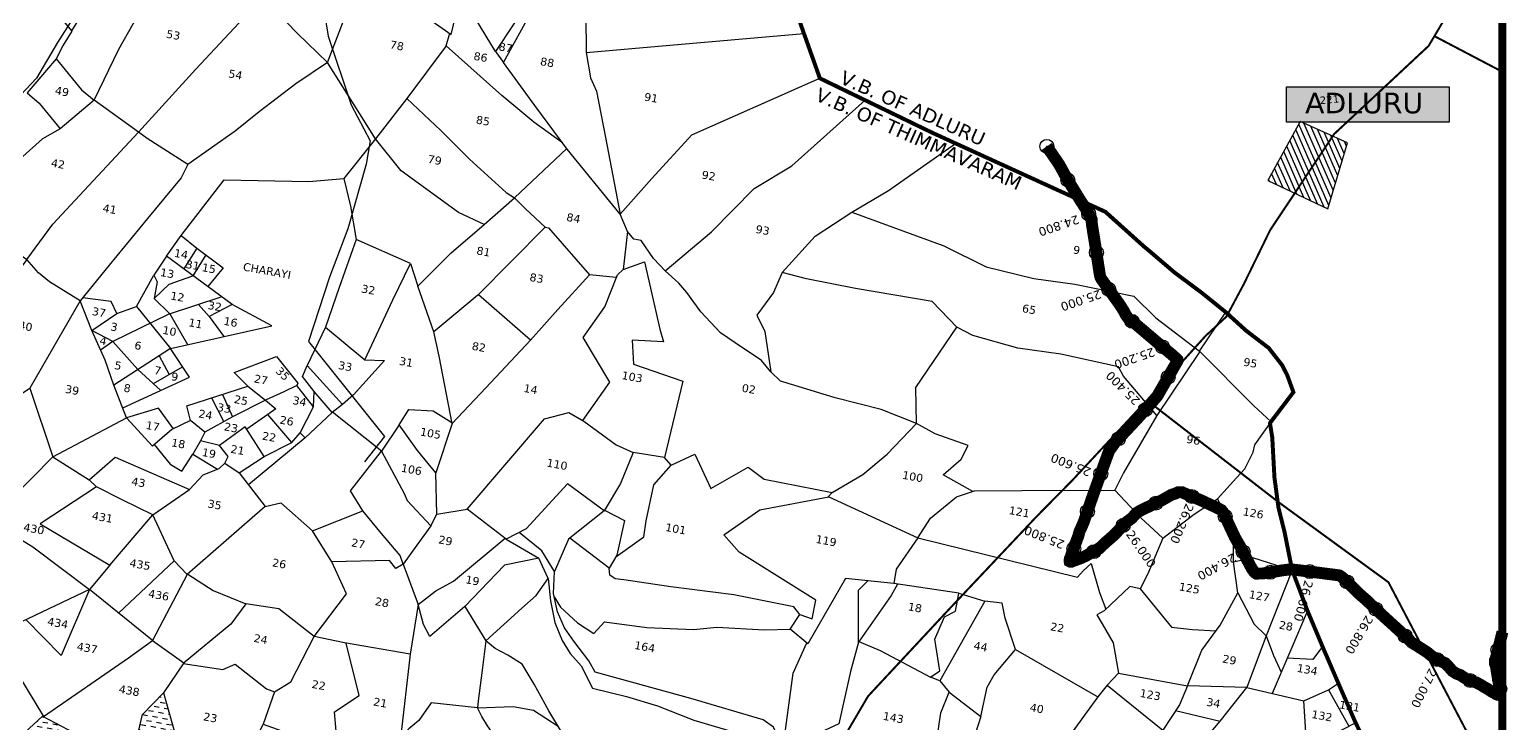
# Model space of a CAD drawing. Header units: inches. Extents: x 384770 to 390915, y 1842313 to 1849952.
# Drawn here: x 387187 to 390906, y 1845590 to 1847334 of the extents above; entities that cross this region are included whole.
import ezdxf

# ---------------------------------------------------------------- set-up
doc = ezdxf.new("R2010")
doc.units = ezdxf.units.IN
doc.header["$MEASUREMENT"] = 0
doc.header["$PDMODE"] = 32
doc.header["$PDSIZE"] = 35
for name, color, linetype in [('BND', 6, 'Continuous'), ('FRL', 3, 'Continuous'), ('points', 161, 'Continuous'), ('ROAD', 1, 'Continuous'), ('ROADS', 50, 'Continuous'), ('SY.AREA', 7, 'Continuous'), ('TEXT', 7, 'Continuous'), ('VILLAGE AREA', 1, 'Continuous'), ('WATER', 4, 'Continuous')]:
    doc.layers.add(name, color=color, linetype=linetype)
doc.styles.get("Standard").update_dxf_attribs({"font": 'verdana.ttf'})

msp = doc.modelspace()

# ---------------------------------------------------------------- hatches: boundary and pattern name
h = msp.add_hatch(color=2)
h.dxf.hatch_style = 1
h.paths.add_polyline_path([(390347.2, 1847190.3), (390756.7, 1847190.3), (390756.7, 1847101.4), (390347.2, 1847101.4)])
at = {"layer": 'VILLAGE AREA', "linetype": 'ByBlock'}
h = msp.add_hatch(dxfattribs=at)
h.set_pattern_fill('ANSI31', color=256, scale=100, angle=68.5464313)
h.paths.add_polyline_path([(390300.6, 1846955), (390451.9, 1846883.5), (390500.9, 1847049.7), (390382, 1847103)])
at = {"layer": 'WATER'}
h = msp.add_hatch(dxfattribs=at)
h.set_pattern_fill('DASH', color=256, scale=4.023313, angle=-10.358, style=0)
h.set_pattern_definition([(349.64199, (362074.6, 1844138.522), (14.8625927, 10.269101), [12.774018, -12.774018])])
h.paths.add_polyline_path([(387621.2, 1845369.3), (387606, 1845400.5), (387569.3, 1845506.7), (387524.2, 1845667.1), (387471.4, 1845613.1), (387443.2, 1845491.1), (387219.5, 1845608.9), (387130.3, 1845525.4), (387026.1, 1845463.4), (386909.6, 1845389.3), (386906.6, 1845387), (387125.3, 1845405.2), (387213.1, 1845381.6), (387300.5, 1845135.3), (387338.1, 1845075.7), (387456.5, 1845118), (387578.7, 1845227.7)])
h.paths.add_polyline_path([(387289.9, 1845348), (387515.3, 1845306.8), (387520.9, 1845337.5), (387295.5, 1845378.6)], flags=24)
h.paths.add_polyline_path([(387339.9, 1845391.7), (387396.2, 1845381.5), (387401.7, 1845411.8), (387345.5, 1845422.1)], flags=24)

# ---------------------------------------------------------------- linework, layer by layer
at = {"color": 0, "const_width": 20}
msp.add_lwpolyline([(384780.1, 1849942.3), (390890.6, 1849942.3), (390890.6, 1842322.7), (384780.1, 1842322.7)], close=True, dxfattribs=at)
at = {"color": 2}
msp.add_lwpolyline([(390347.2, 1847190.3), (390756.7, 1847190.3), (390756.7, 1847101.4), (390347.2, 1847101.4)], close=True, dxfattribs=at)
at = {"layer": 'BND', "lineweight": 30}
msp.add_lwpolyline([(389120.7, 1847362.8, 10, 10, 0), (389174.4, 1847211.8, 10, 10, 0), (389456.7, 1847075.1, 10, 10, 0), (389627.7, 1846996.9, 10, 10, 0), (389892.2, 1846876.2, 10, 10, 0), (389989.4, 1846788.8, 10, 10, 0), (389989.4, 1846788.8, 10, 10, 0), (389989.4, 1846788.8, 10, 10, 0), (390003.7, 1846777, 10, 10, 0), (390066, 1846723.7, 10, 10, 0), (390133.2, 1846673.7, 10, 10, 0), (390195, 1846623.9, 10, 10, 0), (390245.9, 1846577.6, 10, 10, 0), (390302.7, 1846534.1, 10, 10, 0), (390337.1, 1846490.1, 10, 10, 0), (390349.5, 1846465.5, 10, 10, 0), (390365, 1846422.8, 10, 10, 0), (390306, 1846345, 10, 10, 0), (390311.8, 1846309.3, 10, 10, 0), (390317.3, 1846208.2, 10, 10, 0), (390327.4, 1846132.8, 10, 10, 0), (390342.1, 1846073.9, 10, 10, 0), (390361.9, 1845975.5, 10, 10, 0), (390400.4, 1845873.2, 10, 10, 0), (390438, 1845783.9, 10, 10, 0), (390478, 1845691.1, 10, 10, 0), (390519.4, 1845596.3, 10, 10, 0), (390555.6, 1845520.3, 10, 10, 0)], format="xyseb", dxfattribs=at)
at = {"layer": 'BND', "color": 0}
msp.add_lwpolyline([(390890.6, 1845700.6), (390870.5, 1845698.7), (390864.4, 1845698.5)], dxfattribs=at)
at = {"layer": 'FRL', "color": 84, "const_width": 30}
msp.add_lwpolyline([(390890.6, 1845820.3), (390888.9, 1845813.1), (390873.4, 1845752.1), (390871.8, 1845749.1), (390871.8, 1845744.2), (390872, 1845740.3), (390874.4, 1845732.8), (390877.3, 1845713.8), (390883.7, 1845678.9), (390885.1, 1845673.2), (390885.1, 1845668.2), (390885.1, 1845664.8), (390885.1, 1845663), (390883.8, 1845662), (390881.6, 1845661.9), (390877.9, 1845662.5), (390874.3, 1845664), (390871.4, 1845666.1), (390868.5, 1845667.4), (390862, 1845671.1), (390853, 1845677.2), (390846.7, 1845680.5), (390837.9, 1845686), (390825, 1845693.1), (390805.5, 1845699.4), (390794, 1845705.5), (390785.3, 1845711.6), (390774.4, 1845715.6), (390764.3, 1845722.4), (390756.2, 1845731.8), (390746.1, 1845741.9), (390720.4, 1845753.4), (390701.5, 1845768.9), (390674.6, 1845786.2), (390662.3, 1845793.5), (390652.7, 1845803.9), (390587.1, 1845863.6), (390546.9, 1845901.7), (390530.7, 1845915.7), (390491.7, 1845954.1), (390485.9, 1845958.7), (390480.8, 1845962.1), (390472.9, 1845963.4), (390453.4, 1845965.8), (390427.1, 1845969.2), (390397.7, 1845972.8), (390385.7, 1845974.4), (390362, 1845977.1), (390355.7, 1845977.2), (390338.9, 1845975.2), (390287.4, 1845967.1), (390276.5, 1845967), (390271.5, 1845967), (390269.1, 1845968.5), (390266, 1845971.5), (390261.1, 1845978.2), (390253.5, 1845992), (390235.2, 1846027.9), (390217.6, 1846058.5), (390189.9, 1846117.9), (390187.2, 1846122.2), (390186.4, 1846123.7), (390183.7, 1846126.7), (390177.2, 1846130.2), (390134.4, 1846150.3), (390093.2, 1846167.6), (390084.9, 1846171.6), (390075.7, 1846171.6), (390068.9, 1846168.4), (390057.4, 1846164.4), (390036.6, 1846152.5), (389984.7, 1846127.3), (389979.2, 1846124.5), (389970, 1846118.9), (389958.8, 1846106.2), (389943.7, 1846095.1), (389913.4, 1846063.1), (389892.7, 1846045.2), (389876.5, 1846029.8), (389874.2, 1846029.2), (389870.4, 1846026.3), (389864.1, 1846022.5), (389852.1, 1846016.5), (389842, 1846010.8), (389829.3, 1846005.1), (389809.9, 1845998.1), (389807.5, 1845997), (389805.6, 1845997), (389804.2, 1845997), (389802.4, 1845997.9), (389802.2, 1845999.1), (389802.4, 1846001.5), (389803.2, 1846004.9), (389805, 1846008.6), (389807.1, 1846015.9), (389809.7, 1846021), (389812.6, 1846027.9), (389813.7, 1846032.5), (389814.9, 1846038.2), (389818.9, 1846046.2), (389820.6, 1846052.5), (389824, 1846060.5), (389826.9, 1846072), (389832.1, 1846083.4), (389837.8, 1846096.6), (389863.7, 1846171.1), (389901.3, 1846274.7), (389905.4, 1846280.8), (389917.9, 1846298), (389975.9, 1846359.9), (390022.6, 1846412.7), (390072.1, 1846499), (390072.8, 1846500), (390073.8, 1846502.2), (390073.8, 1846503.4), (390073.6, 1846504.5), (390072.4, 1846505.8), (390068.5, 1846509.2), (390058, 1846518.6), (390026.8, 1846544.3), (389968, 1846594.4), (389961.7, 1846599.3), (389955, 1846604), (389950.8, 1846607.1), (389943.9, 1846616.7), (389938.6, 1846626.9), (389927.5, 1846644.1), (389883.7, 1846705.1), (389881.4, 1846708.7), (389880.1, 1846711), (389878.4, 1846717.2), (389873.2, 1846750.4), (389866.7, 1846792.8), (389858.6, 1846842.8), (389857.8, 1846851.2), (389857.8, 1846857), (389855.7, 1846862), (389851.1, 1846869.1), (389841.9, 1846885.4), (389828.5, 1846906.2), (389795.9, 1846959), (389776.2, 1846995.1), (389744.9, 1847040.7)], dxfattribs=at)
at = {"layer": 'FRL', "color": 82}
msp.add_lwpolyline([(389744.9, 1847040.7), (389776.2, 1846995.1), (389795.9, 1846959), (389828.5, 1846906.2), (389841.9, 1846885.4), (389851.1, 1846869.1), (389855.7, 1846862), (389857.8, 1846857), (389857.8, 1846851.2), (389858.6, 1846842.8), (389866.7, 1846792.8), (389873.2, 1846750.4), (389878.4, 1846717.2), (389880.1, 1846711), (389881.4, 1846708.7), (389883.7, 1846705.1), (389927.5, 1846644.1), (389938.6, 1846626.9), (389943.9, 1846616.7), (389950.8, 1846607.1), (389955, 1846604), (389961.7, 1846599.3), (389968, 1846594.4), (390026.8, 1846544.3), (390058, 1846518.6), (390068.5, 1846509.2), (390072.4, 1846505.8), (390073.6, 1846504.5), (390073.8, 1846503.4), (390073.8, 1846502.2), (390072.8, 1846500), (390072.1, 1846499), (390022.6, 1846412.7), (389975.9, 1846359.9), (389917.9, 1846298), (389905.4, 1846280.8), (389901.3, 1846274.7), (389863.7, 1846171.1), (389837.8, 1846096.6), (389832.1, 1846083.4), (389826.9, 1846072), (389824, 1846060.5), (389820.6, 1846052.5), (389818.9, 1846046.2), (389814.9, 1846038.2), (389813.7, 1846032.5), (389812.6, 1846027.9), (389809.7, 1846021), (389807.1, 1846015.9), (389805, 1846008.6), (389803.2, 1846004.9), (389802.4, 1846001.5), (389802.2, 1845999.1), (389802.4, 1845997.9), (389804.2, 1845997), (389805.6, 1845997), (389807.5, 1845997), (389809.9, 1845998.1), (389829.3, 1846005.1), (389842, 1846010.8), (389852.1, 1846016.5), (389864.1, 1846022.5), (389870.4, 1846026.3), (389874.2, 1846029.2), (389876.5, 1846029.8), (389892.7, 1846045.2), (389913.4, 1846063.1), (389943.7, 1846095.1), (389958.8, 1846106.2), (389970, 1846118.9), (389979.2, 1846124.5), (389984.7, 1846127.3), (390036.6, 1846152.5), (390057.4, 1846164.4), (390068.9, 1846168.4), (390075.7, 1846171.6), (390084.9, 1846171.6), (390093.2, 1846167.6), (390134.4, 1846150.3), (390177.2, 1846130.2), (390183.7, 1846126.7), (390186.4, 1846123.7), (390187.2, 1846122.2), (390189.9, 1846117.9), (390217.6, 1846058.5), (390235.2, 1846027.9), (390253.5, 1845992), (390261.1, 1845978.2), (390266, 1845971.5), (390269.1, 1845968.5), (390271.5, 1845967), (390276.5, 1845967), (390287.4, 1845967.1), (390338.9, 1845975.2), (390355.7, 1845977.2), (390362, 1845977.1), (390385.7, 1845974.4), (390397.7, 1845972.8), (390427.1, 1845969.2), (390453.4, 1845965.8), (390472.9, 1845963.4), (390480.8, 1845962.1), (390485.9, 1845958.7), (390491.7, 1845954.1), (390530.7, 1845915.7), (390546.9, 1845901.7), (390587.1, 1845863.6), (390652.7, 1845803.9), (390662.3, 1845793.5), (390674.6, 1845786.2), (390701.5, 1845768.9), (390720.4, 1845753.4), (390746.1, 1845741.9), (390756.2, 1845731.8), (390764.3, 1845722.4), (390774.4, 1845715.6), (390785.3, 1845711.6), (390794, 1845705.5), (390805.5, 1845699.4), (390825, 1845693.1), (390837.9, 1845686), (390846.7, 1845680.5), (390853, 1845677.2), (390862, 1845671.1), (390868.5, 1845667.4), (390871.4, 1845666.1), (390874.3, 1845664), (390877.9, 1845662.5), (390881.6, 1845661.9), (390883.8, 1845662), (390885.1, 1845663), (390885.1, 1845664.8), (390885.1, 1845668.2), (390885.1, 1845673.2), (390883.7, 1845678.9), (390877.3, 1845713.8), (390874.4, 1845732.8), (390872, 1845740.3), (390871.8, 1845744.2), (390871.8, 1845749.1), (390873.4, 1845752.1), (390888.9, 1845813.1), (390890.6, 1845820.3)], dxfattribs=at)
at = {"layer": 'points'}
for p in [(389744.9, 1847040.7), (389797.8, 1846956), (389850.1, 1846870.8), (389869.6, 1846773.7), (389900.8, 1846681.2), (389959.3, 1846601), (390036, 1846536.8), (390050, 1846460.4), (389992.8, 1846379), (389925, 1846305.6), (389880.5, 1846217.3), (390110, 1846160.5), (389847, 1846123.1), (390018.9, 1846143.9), (389937.3, 1846088.3), (390193.3, 1846110.6), (389813, 1846029.4), (389863.1, 1846022), (390238.5, 1846021.4), (390307, 1845970.2), (390406.1, 1845971.8), (390499.7, 1845946.2), (390572.3, 1845877.6), (390646, 1845809.9), (390726, 1845750.9), (390879.2, 1845775), (390809.2, 1845698.2), (390884.1, 1845677.4)]:
    msp.add_point(p, dxfattribs=at)
at = {"layer": 'ROAD'}
for points in [[(388118.6, 1848954.3), (388009.3, 1848665.8), (387944, 1848495.9), (387920.6, 1848432.9), (387897.9, 1848243.9), (387878.8, 1848055), (387865.3, 1847813.5), (387872.4, 1847690.6), (387883.2, 1847601.3), (387912.3, 1847475.8), (387937.7, 1847317.7), (387996, 1847145.3), (388043.3, 1847054.4), (388033.8, 1846995.9), (387987.6, 1846833.3), (387941.7, 1846711.8), (387888.7, 1846550.6), (388080, 1846311.4), (388029.4, 1846247.5)], [(387865.3, 1847813.5), (387679.6, 1847677.2), (387517.5, 1847553.4), (387325.4, 1847408.3), (387257.4, 1847301.5), (387204.5, 1847212), (387056.2, 1847055.3), (387006.7, 1847030.1), (386777, 1846949.4), (386720.7, 1846867.6), (386596.5, 1846681.6), (386535.2, 1846566.5), (386613.5, 1846477.9), (386692.3, 1846404.5), (386855.4, 1846366.4), (386940.4, 1846345.3)]]:
    msp.add_lwpolyline(points, dxfattribs=at)
at = {"layer": 'ROADS', "color": 40, "const_width": 5}
for points in [[(390890.6, 1847606.2), (390705, 1847293.3), (390467.5, 1847071.8), (390306.7, 1846830.6), (390240.4, 1846694.7), (390196.5, 1846612.6), (390144.2, 1846564.4), (390048.9, 1846458.6), (389808.6, 1846200.8), (389718.4, 1846109.4), (389498.5, 1845876.5), (389295.6, 1845658.8), (388995.3, 1845147.1), (388950.9, 1845076.2), (388781.8, 1844892.6), (388618.1, 1844706.1), (388522.3, 1844608.4), (388054.4, 1844692), (385402.4, 1845175.9), (384780.1, 1844830.8)], [(390720.6, 1847317.2), (390890.6, 1847228)], [(390890.6, 1845398), (390604, 1845945), (390325.9, 1846147.7), (389996.2, 1846402.9)]]:
    msp.add_lwpolyline(points, dxfattribs=at)
at = {"layer": 'SY.AREA'}
for points in [[(388187.3, 1847995.8), (388128.2, 1848063.4), (388037.4, 1847964.2), (388000.9, 1847940.5), (387942.1, 1847863.6), (387903.3, 1847823.7), (387986.3, 1847724.5), (388021.6, 1847677), (387862.8, 1847680.9), (387946.3, 1847574.5), (388022.1, 1847469.9), (388131.7, 1847403.4), (388247.5, 1847322.3), (388271.3, 1847423.4), (388190.4, 1847514.2), (388098.7, 1847599.8), (388058.5, 1847638.9)], [(388391.1, 1847749.8), (388537.7, 1847533.4), (388447.3, 1847414.4), (388359.1, 1847279.4), (388309.4, 1847360.1), (388271.3, 1847423.4)], [(387254.1, 1847260.7), (387318.1, 1847182.7), (387349.4, 1847156.5), (387411.8, 1847284.8), (387484.1, 1847413), (387498.1, 1847432.2), (387594.3, 1847527.1), (387509.3, 1847624.7), (387466.7, 1847584.5), (387412.5, 1847514.1), (387362.2, 1847443.8), (387292.6, 1847331.4)], [(388359.1, 1847279.4), (388379.1, 1847251.7), (388451.6, 1847384.2), (388537.7, 1847533.4), (388588.8, 1847615.7), (388692.9, 1847601.6), (388773.7, 1847598.5), (389035.2, 1847593.3)], [(387697.9, 1847518.4), (387753.6, 1847443), (387775.7, 1847412.9), (387861.1, 1847324.1), (387936.1, 1847251.2), (387856.7, 1847198), (387764.5, 1847127.7), (387704.1, 1847079.1), (387584.9, 1846994.9), (387482.6, 1847060.6), (387461.5, 1847076), (387605.5, 1847234.4), (387773.6, 1847415.7)], [(386869, 1847282), (386973.8, 1847341.8), (387098.7, 1847400.7), (387127.3, 1847426.2), (387168.4, 1847473.6), (387227.2, 1847409.6), (387293.8, 1847330), (387271.6, 1847295), (387254.1, 1847260.7), (387181.3, 1847175.1), (387211.3, 1847149.5), (387264.1, 1847085.1), (387219.6, 1847059.5), (387170.3, 1847015.3), (387130.2, 1846988.8), (387081.9, 1846954.9), (387042, 1846933.7), (387003.2, 1846915), (386890.4, 1846901.8), (386789.5, 1846930.7)], [(388135.8, 1847161.1), (388057.5, 1847059.3), (388017.5, 1847122.6), (387936.1, 1847251.2), (387991.2, 1847393.4), (388022.1, 1847469.9)], [(388585.8, 1847369.8), (388586.8, 1847276.7), (388768.3, 1847292.8), (389134.2, 1847324.8)], [(388527.4, 1847049.6), (388454.8, 1847101.7), (388374.4, 1847168.7), (388234.6, 1847293), (388243.7, 1847324.9)], [(388234.6, 1847293), (388135.8, 1847161.1), (388221.1, 1847080.6), (388293.3, 1847008.7), (388385.5, 1846924.7), (388406.2, 1846911.2), (388538.1, 1847035.1)], [(388672.4, 1846870.1), (388539.4, 1847033.3), (388458, 1847143.7), (388379.1, 1847251.7)], [(388586.8, 1847276.7), (388597.6, 1847213.1), (388612.5, 1847179.8), (388635.2, 1847063), (388672.4, 1846870.1), (388751.7, 1846960.1), (388852.4, 1847070.1), (389174.4, 1847211.8)], [(386896.5, 1846902.5), (387009.2, 1846869.6), (387075.2, 1846832.8), (387180.6, 1846756.5), (387245.6, 1846845.1), (387324.9, 1846929.6), (387461.5, 1847076), (387349.4, 1847156.5), (387264.1, 1847085.1)], [(388785.4, 1846727.7), (388902.1, 1846825.8), (389009, 1846934.8), (389103.9, 1846992.1), (389288.4, 1847156.5)], [(388144.7, 1846746.7), (388163.3, 1846689.7), (388247.5, 1846773.1), (388330.4, 1846843.9), (388266, 1846874.4), (388121.6, 1846979.6), (388057.5, 1847059.3), (387977.2, 1846959.7)], [(389079.8, 1846723.8), (389162.2, 1846815.2), (389255, 1846875.7), (389346.8, 1846930.1), (389515.5, 1847048.2)], [(387584.9, 1846994.9), (387568.9, 1846961.5), (387483.9, 1846859.8), (387387.7, 1846742.3), (387314.3, 1846652.2), (387237.3, 1846700.6), (387209.9, 1846722.8), (387180.6, 1846756.5), (387148.1, 1846711.7), (387091.7, 1846615.3), (387021.4, 1846501.6), (386946.3, 1846548.9), (386849, 1846568.1), (386716.7, 1846598.4), (386616.6, 1846667.1)], [(387568.5, 1846816.8), (387676.6, 1846956.7), (387889.8, 1846952.6), (387977.2, 1846959.7), (387994.3, 1846890.1), (388008.8, 1846806.6), (387965.5, 1846685.9), (387931.2, 1846586.1), (387885.4, 1846490.2)], [(388330.4, 1846843.9), (388406.2, 1846911.2), (388433.9, 1846883.4), (388483.8, 1846837.3), (388314.5, 1846666.4), (388203.9, 1846574.3), (388163.3, 1846689.7)], [(389255, 1846875.7), (389486, 1846791.1), (389592.1, 1846737.7), (389712.1, 1846708.3), (389815.8, 1846694.7), (389963.9, 1846664.1), (390018.8, 1846609.5), (390128.7, 1846525.9)], [(388483.8, 1846837.3), (388492.2, 1846835.8), (388595, 1846717.5), (388515.2, 1846630.7), (388446.5, 1846553.5), (388315.8, 1846667.8)], [(389205.6, 1846170.5), (389282.8, 1846216), (389343.7, 1846266.8), (389417.5, 1846344.5), (389328.9, 1846379.3), (389213.1, 1846408.9), (389111.6, 1846439.5), (389075.4, 1846450.8), (389050.8, 1846473.9), (389028, 1846502.3), (388961.7, 1846547), (388924.4, 1846572.4), (388875.5, 1846624.7), (388839.7, 1846673.1), (388819.8, 1846697.2), (388785.4, 1846727.7), (388755.7, 1846759.2), (388724.8, 1846803.9), (388706.7, 1846807.2), (388690.8, 1846826.9), (388672.4, 1846870.1)], [(387531.6, 1846764.5), (387568.5, 1846816.8), (387608.1, 1846784.6), (387575.1, 1846732.5)], [(388030.4, 1846504.1), (388100.5, 1846654.8), (388144.7, 1846746.7), (388008.8, 1846806.6)], [(388690.8, 1846826.9), (388679.8, 1846731.2), (388733.6, 1846750.2), (388771.6, 1846581.3), (388780.8, 1846549.8), (388702.4, 1846553.9), (388706.2, 1846493.6), (388829.7, 1846450.6), (388783.8, 1846258.8)], [(387406.5, 1846621), (387456.2, 1846638.1), (387541.6, 1846532.7), (387796.5, 1846589.5), (387697, 1846642.9), (387531.6, 1846764.5), (387500.1, 1846716.8), (387508.5, 1846700.5), (387500.9, 1846658.7), (387538.1, 1846694), (387598.1, 1846715.6)], [(387630.5, 1846767.8), (387598.1, 1846715.6)], [(387608.1, 1846784.6), (387674.1, 1846735), (387635.2, 1846688.3)], [(388578.5, 1846351.5), (388646.6, 1846448.2), (388579.5, 1846560.1), (388633.8, 1846637.7), (388665.2, 1846718), (388679.8, 1846731.2)], [(387456.2, 1846638.1), (387500.1, 1846716.8)], [(388662.3, 1846710.7), (388595, 1846717.5)], [(389559, 1846173.5), (389484, 1846215.2), (389529.5, 1846254.7), (389547.4, 1846288.5), (389464.6, 1846318.5), (389417.5, 1846344.5), (389415.8, 1846434.7), (389518.9, 1846586.2), (389456.3, 1846650.7), (389263.7, 1846683.8), (389140.5, 1846707.4), (389079.8, 1846723.8), (389057.9, 1846673.7), (389016.1, 1846616.3), (389036.2, 1846575.5), (389050.8, 1846473.9)], [(387245.5, 1846260.2), (387431.2, 1846358.6), (387399.6, 1846440.5), (387377, 1846503.7), (387343.9, 1846577.9), (387314.3, 1846652.2), (387188.1, 1846432.6)], [(387517.5, 1846427.2), (387459.9, 1846479.7), (387396.9, 1846550), (387343.9, 1846577.9), (387406.5, 1846621), (387392.6, 1846650.8), (387320.6, 1846659.9)], [(387670.7, 1846662.3), (387535.6, 1846618.3), (387396.9, 1846550), (387366, 1846528.4)], [(387500.9, 1846658.7), (387539.8, 1846619.7), (387584.7, 1846542.3)], [(387639.2, 1846613), (387612.2, 1846643.2)], [(387697, 1846642.9), (387639.2, 1846613), (387676, 1846562.7)], [(390308.7, 1846348.6), (390265.1, 1846388.3), (390128.7, 1846525.9), (390195.2, 1846623.7)], [(387931.2, 1846586.1), (388030.4, 1846504.1), (388079.6, 1846502.8), (388001.5, 1846415.8), (387974.4, 1846391.7)], [(390021.9, 1846364.6), (389937.8, 1846463), (389925.1, 1846486.5), (389780.1, 1846518.3), (389672.4, 1846533.8), (389559.1, 1846565.1), (389518.9, 1846586.2)], [(388446.5, 1846553.5), (388334.2, 1846433.5), (388249.6, 1846343.9), (388217.5, 1846513.2), (388203.9, 1846574.3)], [(387421.7, 1846383.2), (387589.8, 1846460.3), (387541.6, 1846532.7), (387399.6, 1846440.5)], [(387513.3, 1846514.4), (387538.2, 1846467.3)], [(387736.5, 1846437.7), (387701.7, 1846472.5), (387808.4, 1846512.5), (387861.5, 1846445.9), (387858.9, 1846439.5)], [(390129.4, 1846525.2), (390021.9, 1846364.6), (389937.4, 1846220.3), (389916, 1846176.9), (389981.5, 1846107), (390037, 1846056.3), (390115.6, 1846116.3), (390173.9, 1846154.5)], [(387498.6, 1846444.5), (387572.1, 1846486.8)], [(387901.5, 1846386.3), (387903.2, 1846424.9), (387873.3, 1846462), (387885.4, 1846490.2), (387974.4, 1846391.7), (387948, 1846371.8), (387903.2, 1846424.9)], [(387130.4, 1846395.5), (387188.1, 1846432.6), (387245.5, 1846260.2), (387087.4, 1846100.4), (386928, 1846290.1)], [(387591.6, 1846352), (387582.5, 1846388.7), (387736.5, 1846437.7), (387780.2, 1846402.8), (387806.6, 1846381.2), (387786.4, 1846366.4)], [(387846.4, 1846296.3), (387867.9, 1846320.8), (387901.5, 1846386.3), (387858.9, 1846439.5), (387826.4, 1846423.8), (387781.8, 1846403.6), (387697.8, 1846361), (387628.3, 1846322.6), (387617.4, 1846300.7)], [(387644.6, 1846408.4), (387675.4, 1846348.6)], [(387672.3, 1846417.3), (387697.8, 1846361)], [(387549.2, 1846330.7), (387511.9, 1846382.5), (387431.2, 1846358.6)], [(387628.3, 1846322.6), (387591.6, 1846352), (387545.2, 1846328.7), (387496.8, 1846287.5), (387431.2, 1846358.6)], [(387777.4, 1846261.2), (387846.4, 1846296.3), (387786.4, 1846366.4), (387733.4, 1846329.9)], [(387779.4, 1846135.9), (387819.1, 1846144.5), (387898.7, 1846074.2), (388025.1, 1846124.5), (387993.9, 1846174.5), (388071.8, 1846274.8), (387949, 1846372.6)], [(387948, 1846371.8), (387880.6, 1846308.2), (387867.9, 1846320.8)], [(388249.6, 1846343.9), (388208.9, 1846219.9), (388162.9, 1846275.9), (388116.8, 1846340.6), (388141, 1846379.6), (388202.5, 1846376), (388249.1, 1846346.3)], [(388211.3, 1846116.4), (388287.7, 1846128.8), (388481.7, 1846355.6), (388543.4, 1846371.6), (388580.5, 1846350.3), (388662, 1846290.4), (388704.6, 1846271.5), (388673.2, 1846193), (388631.7, 1846124.8), (388540.1, 1846192.6), (388436, 1846079.7), (388385.9, 1846053.5), (388287.7, 1846128.8)], [(387714.2, 1846220.5), (387777.4, 1846261.2), (387729.6, 1846335.9), (387665.3, 1846288.5)], [(388116.8, 1846340.6), (388071.8, 1846274.8)], [(390214.6, 1845996.4), (390214.7, 1846081.4), (390173.9, 1846154.5), (390222.3, 1846207.5), (390242.9, 1846230.1), (390264.1, 1846271.7), (390268.4, 1846290.2), (390308.7, 1846348.6)], [(387500.9, 1846291), (387540.8, 1846242), (387570.5, 1846224.1), (387597.6, 1846266.8)], [(387678.7, 1846244.1), (387686.3, 1846260.8), (387665.3, 1846288.5), (387617.4, 1846300.7), (387597.6, 1846266.8), (387660.2, 1846229.6)], [(387880.6, 1846308.2), (387738, 1846189.6)], [(387245.5, 1846260.2), (387337.5, 1846202.8), (387356, 1846185.3), (387214.1, 1846091.8), (387389.4, 1845988.1), (387338.4, 1845926.6)], [(387337.5, 1846202.8), (387402.8, 1846259.3), (387589.4, 1846178.6), (387623.4, 1846215.5), (387663.7, 1846230.9), (387678.7, 1846244.1), (387714.2, 1846220.5), (387779.4, 1846135.9), (387583.3, 1845964.4), (387550.9, 1845998.7), (387497, 1846114.5), (387589.4, 1846178.6)], [(388071.8, 1846274.8), (388129.5, 1846168.3), (388137, 1846150.5), (388196.4, 1846086.7), (388161, 1846038.1), (388126.3, 1845990.7), (388119.5, 1846012.2), (388072, 1846067.7), (388025.1, 1846124.5)], [(388661.4, 1846009.3), (388731.4, 1846058.9), (388737.9, 1846099.6), (388757.3, 1846190.1), (388800.8, 1846239.8), (388783.8, 1846258.8), (388704.6, 1846271.5)], [(388800.8, 1846239.8), (388859.9, 1846267.2), (388900, 1846180.8), (388994.5, 1846234.2), (389034.7, 1846204.5), (389205.6, 1846170.5), (389194, 1846158.9)], [(388196.4, 1846086.7), (388211.3, 1846116.4), (388208.9, 1846219.9)], [(387389.4, 1845988.1), (387497, 1846114.5), (387421.5, 1846151.4), (387356, 1846185.3)], [(389420.6, 1846056.9), (389452.4, 1846106), (389518.2, 1846159.6), (389563.2, 1846174.9), (389681.9, 1846175.9), (389916, 1846176.9)], [(389123.9, 1845864.1), (389154.6, 1845853.3), (389163.9, 1845899.9), (388971.4, 1846020.4), (388932.5, 1846064.6), (389023.1, 1846127.1), (389197.1, 1846159.5), (389420.6, 1846056.9), (389366.6, 1845977.8), (389360.1, 1845942), (389238.7, 1845954.3), (389144.4, 1845790.2), (389099.3, 1845827.1)], [(387130.3, 1845525.4), (386940.3, 1845605.7), (387030, 1845722.3), (387097, 1845814), (386945.4, 1845968.5), (387087.4, 1846100.4), (387195.7, 1846033.8), (387338.4, 1845926.6), (387095.8, 1845812.5), (387159.4, 1845711.8), (387222.6, 1845607.3), (387436.1, 1845755.2), (387496.2, 1845799), (387338.4, 1845926.6), (387266.6, 1845760.7), (387178, 1845851.1)], [(388631.7, 1846124.8), (388542.5, 1846053), (388507.1, 1845972.4)], [(388632.6, 1846126.3), (388683.2, 1846099.9), (388663.6, 1846013), (388644.4, 1845980.9), (388545.8, 1846055.6)], [(388126.3, 1845990.7), (388108.4, 1845979.4), (388092.5, 1845999.4), (387946.9, 1845996.3), (387898.7, 1846074.2)], [(389031.5, 1844853.6), (389095.6, 1844785.8), (389095.1, 1844953.3), (389111.5, 1845091.9), (389124.9, 1845165), (389118.6, 1845220.3), (389097.7, 1845410.2), (389081.8, 1845530.9), (389058.2, 1845580.5), (389032, 1845599.3), (388850.3, 1845653.3), (388609.5, 1845719), (388593.1, 1845747.2), (388555.5, 1845797.1), (388532.7, 1845830.9), (388514.7, 1845870.5), (388504.3, 1845916.5), (388507.1, 1845972.4), (388475.7, 1846024.1), (388418.5, 1846070.5)], [(389420.6, 1846056.9), (389822.2, 1845958.1), (389836.5, 1845974.1), (389856.9, 1845992.3), (389877.7, 1845919.6), (389893.6, 1845877.1)], [(390037, 1846056.3), (389999.3, 1845966.6), (389979.8, 1845928.9), (390058.8, 1845832.4), (390111, 1845826.7), (390170.7, 1845823.4)], [(388126.3, 1845990.7), (388164.1, 1845888.8), (388208.7, 1845923.2), (388253.2, 1845947.5), (388382.9, 1846055.7)], [(388385.9, 1846053.5), (388467.4, 1846005.4), (388381.6, 1845987.8), (388281.7, 1845884.3), (388193.6, 1845808.9), (388177.8, 1845839), (388164.1, 1845888.8)], [(387411.2, 1845867.8), (387550.9, 1845998.7)], [(388164.1, 1845888.8), (388144.6, 1845764.2), (387979.3, 1845792.7), (387902.5, 1845808.4), (387984.4, 1845916), (387946.9, 1845996.3)], [(388281.7, 1845884.3), (388334.4, 1845798.1), (388425, 1845880), (388461.3, 1845911.5), (388491.3, 1845954.8), (388467.4, 1846005.4)], [(390225.6, 1845918.6), (390214.6, 1845996.4), (390262, 1846007.1), (390361.9, 1845975.5)], [(387583.3, 1845964.4), (387496.2, 1845799), (387575.1, 1845742.5), (387524.2, 1845667.1)], [(387585, 1845965.8), (387648.7, 1845924.3), (387731, 1845890.8)], [(388491.3, 1845954.8), (388497.1, 1845898.8), (388507.8, 1845844.2), (388526.2, 1845798.9), (388546.9, 1845766.1), (388574.1, 1845735.2), (388602.8, 1845678.9), (388688.3, 1845657.9), (388766.4, 1845634.5), (388857.8, 1845598.3), (388973.8, 1845564.1)], [(388506.1, 1845908.7), (388521.9, 1845882.2), (388565.2, 1845843.1), (388606.3, 1845816.3), (388632.5, 1845845.7), (388739.7, 1845831.2), (388856.8, 1845826.2), (388915, 1845831.8), (389035.2, 1845825.5), (389099.3, 1845827.1), (389123.9, 1845864.1), (389108.9, 1845883.2), (388957.7, 1845913.1), (388799.7, 1845933.8), (388681.8, 1845950.9), (388660, 1845953.4), (388646.1, 1845962.6), (388644.4, 1845980.9)], [(389369.8, 1845940.5), (389353.8, 1845911.7), (389271.5, 1845794.5), (389271.2, 1845924.9), (389294.7, 1845948.6)], [(390361.9, 1845975.5), (390296.1, 1845810.4), (390247.5, 1845680.6), (390390.8, 1845647.2)], [(389524, 1845917.3), (389360.1, 1845942)], [(389476, 1845697.2), (389452.6, 1845706.3), (389475.8, 1845722.3), (389463.3, 1845801.9), (389488.1, 1845858.2), (389515.8, 1845872.5), (389524, 1845917.3), (389589, 1845897.7)], [(389979.8, 1845928.9), (389953.8, 1845934.7), (389889.4, 1845873), (389871.1, 1845862.9), (389884.3, 1845840.2), (389911.4, 1845792.7), (389925.6, 1845716.7), (390098.8, 1845684.9), (390078.2, 1845636.7), (390036.8, 1845573.2), (390040.9, 1845484.6), (390092.3, 1845490.6), (390181.2, 1845596.1), (390247.5, 1845680.6)], [(390247.5, 1845680.6), (390098.8, 1845684.9), (390134.4, 1845774), (390180.8, 1845837), (390225.6, 1845918.6), (390266.3, 1845839.7), (390296.1, 1845810.4), (390314.8, 1845761.3), (390334.5, 1845719.4)], [(387902.5, 1845808.4), (387813.9, 1845878.2), (387731, 1845890.8), (387693.5, 1845839.8), (387573.2, 1845740.9), (387673.6, 1845725.9), (387704.1, 1845739.1), (387783.2, 1845677.5), (387803, 1845669.6), (387844.2, 1845694.4), (387902.5, 1845808.4)], [(389666.5, 1845775.9), (389640.1, 1845854.6), (389632.6, 1845892.6), (389589, 1845897.7), (389476, 1845697.2), (389499.8, 1845669.1)], [(390400.4, 1845873.2), (390311.5, 1845665.7)], [(388525, 1845569.1), (388492.6, 1845621.5), (388456.1, 1845689.2), (388426.2, 1845738.9), (388390.2, 1845761.9), (388358.1, 1845778.5), (388334.4, 1845798.1), (388325.3, 1845724.2), (388315, 1845646.8), (388313.5, 1845629.8), (388403.4, 1845633.2), (388454.4, 1845623.8), (388516.3, 1845583.1)], [(389272.7, 1845796.1), (389325.7, 1845773.9), (389452.6, 1845706.3)], [(388144.6, 1845764.2), (388120, 1845552.9), (388091.5, 1845424), (388079.8, 1845453.4), (388030.3, 1845509.2), (387956.2, 1845570.3), (387851.2, 1845475.6), (387729.8, 1845496.9), (387774.6, 1845588.8)], [(387803, 1845669.6), (387774.6, 1845588.8), (387868.9, 1845554.5), (387957.9, 1845570.6), (387954, 1845619), (388016.1, 1845660.5), (387983, 1845792.1)], [(389081.8, 1845530.9), (389107.3, 1845716.9), (389141.5, 1845792.6)], [(389271.5, 1845794.5), (389251, 1845720.5), (389222.3, 1845589.6), (389082.7, 1845524.3)], [(389579.4, 1845607.3), (389594.9, 1845681.7), (389612.3, 1845712.4), (389666.5, 1845775.9), (389873.4, 1845657.1)], [(390438, 1845783.9), (390413.6, 1845751), (390349.4, 1845754.3)], [(389897.1, 1845686.6), (389873.4, 1845657.1), (389710.8, 1845433.8), (389889, 1845425.4), (389939.4, 1845368.3), (390040.9, 1845484.6)], [(389925.6, 1845716.7), (389897.1, 1845686.6), (390036.8, 1845573.2)], [(390398.6, 1845529.2), (390390.8, 1845647.2), (390452.8, 1845674.4), (390478, 1845691.1)], [(390890.6, 1845689.6), (390880.8, 1845699.7)], [(386814.1, 1845315.8), (386909.6, 1845389.3), (387026.1, 1845463.4), (387130.3, 1845525.4), (387219.5, 1845608.9), (387443.2, 1845491.1), (387471.4, 1845613.1), (387524.2, 1845667.1), (387569.3, 1845506.7), (387606, 1845400.5), (387621.2, 1845369.3), (387578.7, 1845227.7), (387456.5, 1845118), (387338.1, 1845075.7), (387300.5, 1845135.3), (387213.1, 1845381.6), (387125.3, 1845405.2), (386906.6, 1845387)], [(389413.7, 1845435.3), (389463.6, 1845513.9), (389478.7, 1845617), (389499.8, 1845669.1), (389579.4, 1845607.3), (389558.7, 1845545)], [(390452.8, 1845674.4), (390504.6, 1845583.5)], [(388313.5, 1845629.8), (388197.3, 1845641.8), (388166.4, 1845597.9), (388141.1, 1845576.6), (388120, 1845552.9), (388137.5, 1845527.7), (388161.3, 1845498.9), (388190.6, 1845463), (388231.6, 1845419.7), (388294.5, 1845459.3), (388348.2, 1845493.7), (388387.7, 1845517.8), (388367.2, 1845543.7), (388338.7, 1845584), (388324.8, 1845607.9), (388313.5, 1845629.8)], [(390068.9, 1845622.4), (390181.2, 1845596.1)], [(390445.5, 1845452.9), (390398.6, 1845529.2), (390521.4, 1845592.1)]]:
    msp.add_lwpolyline(points, dxfattribs=at)
at = {"layer": 'VILLAGE AREA', "linetype": 'ByBlock'}
msp.add_lwpolyline([(390300.6, 1846955), (390451.9, 1846883.5), (390500.9, 1847049.7), (390382, 1847103), (390300.6, 1846955)], dxfattribs=at)

# ---------------------------------------------------------------- texts
at = {"layer": 'points', "color": 1}
for s, rotation, p in [('24.800', 198.9199, (389821.6, 1846868.7)), ('25.000', 198.9199, (389877.3, 1846680.7)), ('25.200', 198.9199, (390011.9, 1846535.4)), ('25.400', 135.1763, (389981.5, 1846403.4)), ('25.600', 158.2045, (389858.4, 1846230.6)), ('26.200', 247.3218, (390095.2, 1846145.2)), ('25.800', 158.2045, (389791.5, 1846048.3)), ('26.000', 304.6746, (389943, 1846065.9)), ('26.400', 208.8756, (390213.3, 1846018.9)), ('26.600', 254.4599, (390393.7, 1845951.8)), ('26.800', 239.3514, (390547.9, 1845863.8)), ('27.000', 243.5174, (390706.8, 1845730.9))]:
    msp.add_text(s, height=22, rotation=rotation, dxfattribs=at).set_placement(p)
at = {"layer": 'TEXT'}
for s, height, rotation, p in [('53', 20.12, 349.642, (387529.7, 1847314.2)), ('78', 20.12, 349.642, (388091.9, 1847287.4)), ('87', 20.12, 349.642, (388365.4, 1847282.4)), ('86', 20.12, 349.642, (388302.4, 1847258.7)), ('88', 20.12, 349.642, (388469.8, 1847245.4)), ('54', 20.12, 349.642, (387686, 1847214.6)), ('49', 20.12, 349.642, (387249.9, 1847172.1)), ('91', 20.12, 349.642, (388731.2, 1847156.2)), ('221', 18.82, 5.5108, (390432, 1847146.6)), ('85', 20.12, 349.642, (388308.4, 1847098.5)), ('42', 20.12, 349.642, (387239.9, 1846990.1)), ('79', 20.12, 349.642, (388187.1, 1846999.8)), ('92', 20.12, 349.642, (388875.9, 1846960.4)), ('41', 20.12, 349.642, (387369.8, 1846876.5)), ('84', 20.12, 349.642, (388535.9, 1846853.7)), ('93', 20.12, 349.642, (389011.5, 1846823.6)), ('14', 20.12, 349.642, (387549.4, 1846763.4)), ('81', 20.12, 349.642, (388309.6, 1846769.6)), ('9', 20.1, 349.642, (389809.5, 1846772)), ('13', 20.12, 349.642, (387514.4, 1846715.2)), ('31', 20.12, 349.642, (387578.5, 1846735.5)), ('15', 20.12, 349.642, (387619.2, 1846727.4)), ('15', 20.12, 349.642, (387619.2, 1846727.4)), ('CHARAYI', 20.12, 349.642, (387722.7, 1846729)), ('32', 20.12, 349.642, (388020.2, 1846673.8)), ('83', 20.12, 349.642, (388443.1, 1846702.9)), ('12', 20.12, 349.642, (387540.2, 1846656.1)), ('32', 20.12, 349.642, (387634, 1846632.4)), ('37', 20.12, 349.642, (387343, 1846617.3)), ('65', 20.12, 349.642, (389681.5, 1846624.5)), ('40', 20.12, 349.642, (387158.2, 1846582)), ('3', 20.1, 349.642, (387389.5, 1846578.7)), ('10', 20.12, 349.642, (387520.2, 1846569.9)), ('11', 20.12, 349.642, (387585.6, 1846588.9)), ('16', 20.12, 349.642, (387673.9, 1846592.6)), ('4', 20.1, 349.642, (387362.1, 1846543.5)), ('6', 20.1, 349.642, (387449.6, 1846531.7)), ('82', 20.12, 349.642, (388298.1, 1846529.8)), ('31', 20.12, 349.642, (388115.2, 1846492)), ('95', 20.12, 349.642, (390237.8, 1846489.9)), ('5', 20.1, 349.642, (387399.4, 1846481.5)), ('7', 20.1, 349.642, (387499.3, 1846469.1)), ('9', 20.1, 349.642, (387541.9, 1846453.3)), ('27', 20.12, 349.642, (387750.3, 1846447.7)), ('35', 20.12, 315.9792, (387804.2, 1846474.2)), ('33', 20.12, 349.642, (387962.1, 1846481.5)), ('103', 20.12, 349.642, (388674.7, 1846456.3)), ('39', 20.12, 349.642, (387275.4, 1846421.6)), ('8', 20.1, 349.642, (387422.5, 1846424.6)), ('14', 20.12, 349.642, (388428.1, 1846423.8)), ('02', 20.12, 349.642, (388976.7, 1846424.4)), ('33', 20.12, 349.642, (387657.5, 1846376.1)), ('25', 20.12, 349.642, (387700, 1846396)), ('34', 20.12, 349.642, (387847.2, 1846393.3)), ('24', 20.12, 349.642, (387610.7, 1846359.8)), ('26', 20.12, 349.642, (387814.9, 1846344.2)), ('17', 20.12, 349.642, (387478.2, 1846330.8)), ('23', 20.12, 349.642, (387674.9, 1846327.2)), ('22', 20.12, 349.642, (387770.8, 1846303.9)), ('105', 20.12, 349.642, (388167.9, 1846314.3)), ('18', 20.12, 349.642, (387542.3, 1846287.2)), ('19', 20.12, 349.642, (387619.4, 1846262.9)), ('21', 20.12, 349.642, (387691.3, 1846270.9)), ('96', 20.12, 349.642, (390094.4, 1846296)), ('110', 20.12, 349.642, (388486, 1846236.2)), ('43', 20.12, 349.642, (387442.1, 1846189.7)), ('106', 20.12, 349.642, (388119.9, 1846223.3)), ('100', 20.12, 349.642, (389380.2, 1846205.6)), ('35', 20.12, 349.642, (387633.7, 1846133.5)), ('121', 20.12, 349.642, (389648.2, 1846116.9)), ('126', 20.12, 349.642, (390236.4, 1846113.8)), ('4', 20.1, 349.642, (387342.9, 1846103.6)), ('431', 20.12, 349.642, (387342.9, 1846103.6)), ('430', 20.12, 349.642, (387170.6, 1846074.3)), ('29', 20.12, 349.642, (388214.1, 1846043.2)), ('101', 20.12, 349.642, (388784.4, 1846074.3)), ('119', 20.12, 349.642, (389162.5, 1846044.4)), ('27', 20.12, 349.642, (387994.8, 1846035.7)), ('435', 20.12, 349.642, (387437.5, 1845984.6)), ('26', 20.12, 349.642, (387796.1, 1845985.4)), ('19', 20.12, 349.642, (388282, 1845942.9)), ('436', 20.12, 349.642, (387484.4, 1845907.7)), ('125', 20.12, 349.642, (390075.9, 1845925.1)), ('127', 20.12, 349.642, (390251.8, 1845905.4)), ('28', 20.12, 349.642, (388054.5, 1845888)), ('18', 20.12, 349.642, (389394.5, 1845874.9)), ('434', 20.12, 349.642, (387230.7, 1845837.6)), ('22', 20.12, 349.642, (389752.4, 1845824.7)), ('28', 20.12, 349.642, (390327.3, 1845828.8)), ('24', 20.12, 349.642, (387749.4, 1845795.6)), ('164', 20.12, 349.642, (388706.5, 1845777.8)), ('437', 20.12, 349.642, (387304.8, 1845774.9)), ('44', 20.12, 349.642, (389559.7, 1845776.9)), ('29', 20.12, 349.642, (390185.2, 1845743.7)), ('134', 20.12, 349.642, (390372.3, 1845720.4)), ('438', 20.12, 349.642, (387410.3, 1845667.6)), ('22', 20.12, 349.642, (387895.4, 1845679.9)), ('21', 20.12, 349.642, (388050.2, 1845635.8)), ('123', 20.12, 349.642, (389977.4, 1845657.3)), ('34', 20.12, 349.642, (390145, 1845635.1)), ('23', 20.12, 349.642, (387622.8, 1845598.3)), ('143', 20.12, 349.642, (389331.4, 1845599.7)), ('40', 20.12, 349.642, (389700.8, 1845621.5)), ('132', 20.12, 349.642, (390409.1, 1845604.3)), ('131', 20.12, 349.642, (390478.6, 1845628.6))]:
    msp.add_text(s, height=height, rotation=rotation, dxfattribs=at).set_placement(p)
at = {"layer": 'TEXT', "color": 6}
for s, p in [('V.B. OF ADLURU', (389221.7, 1847200.3)), ('V.B. OF THIMMAVARAM', (389159.9, 1847157.7))]:
    msp.add_text(s, height=35, rotation=335.9982, dxfattribs=at).set_placement(p)
at = {"layer": 'TEXT', "color": 5}
msp.add_text('ADLURU', height=51.89, dxfattribs=at).set_placement((390394.3, 1847123.8))

doc.saveas('drawing.dxf')
